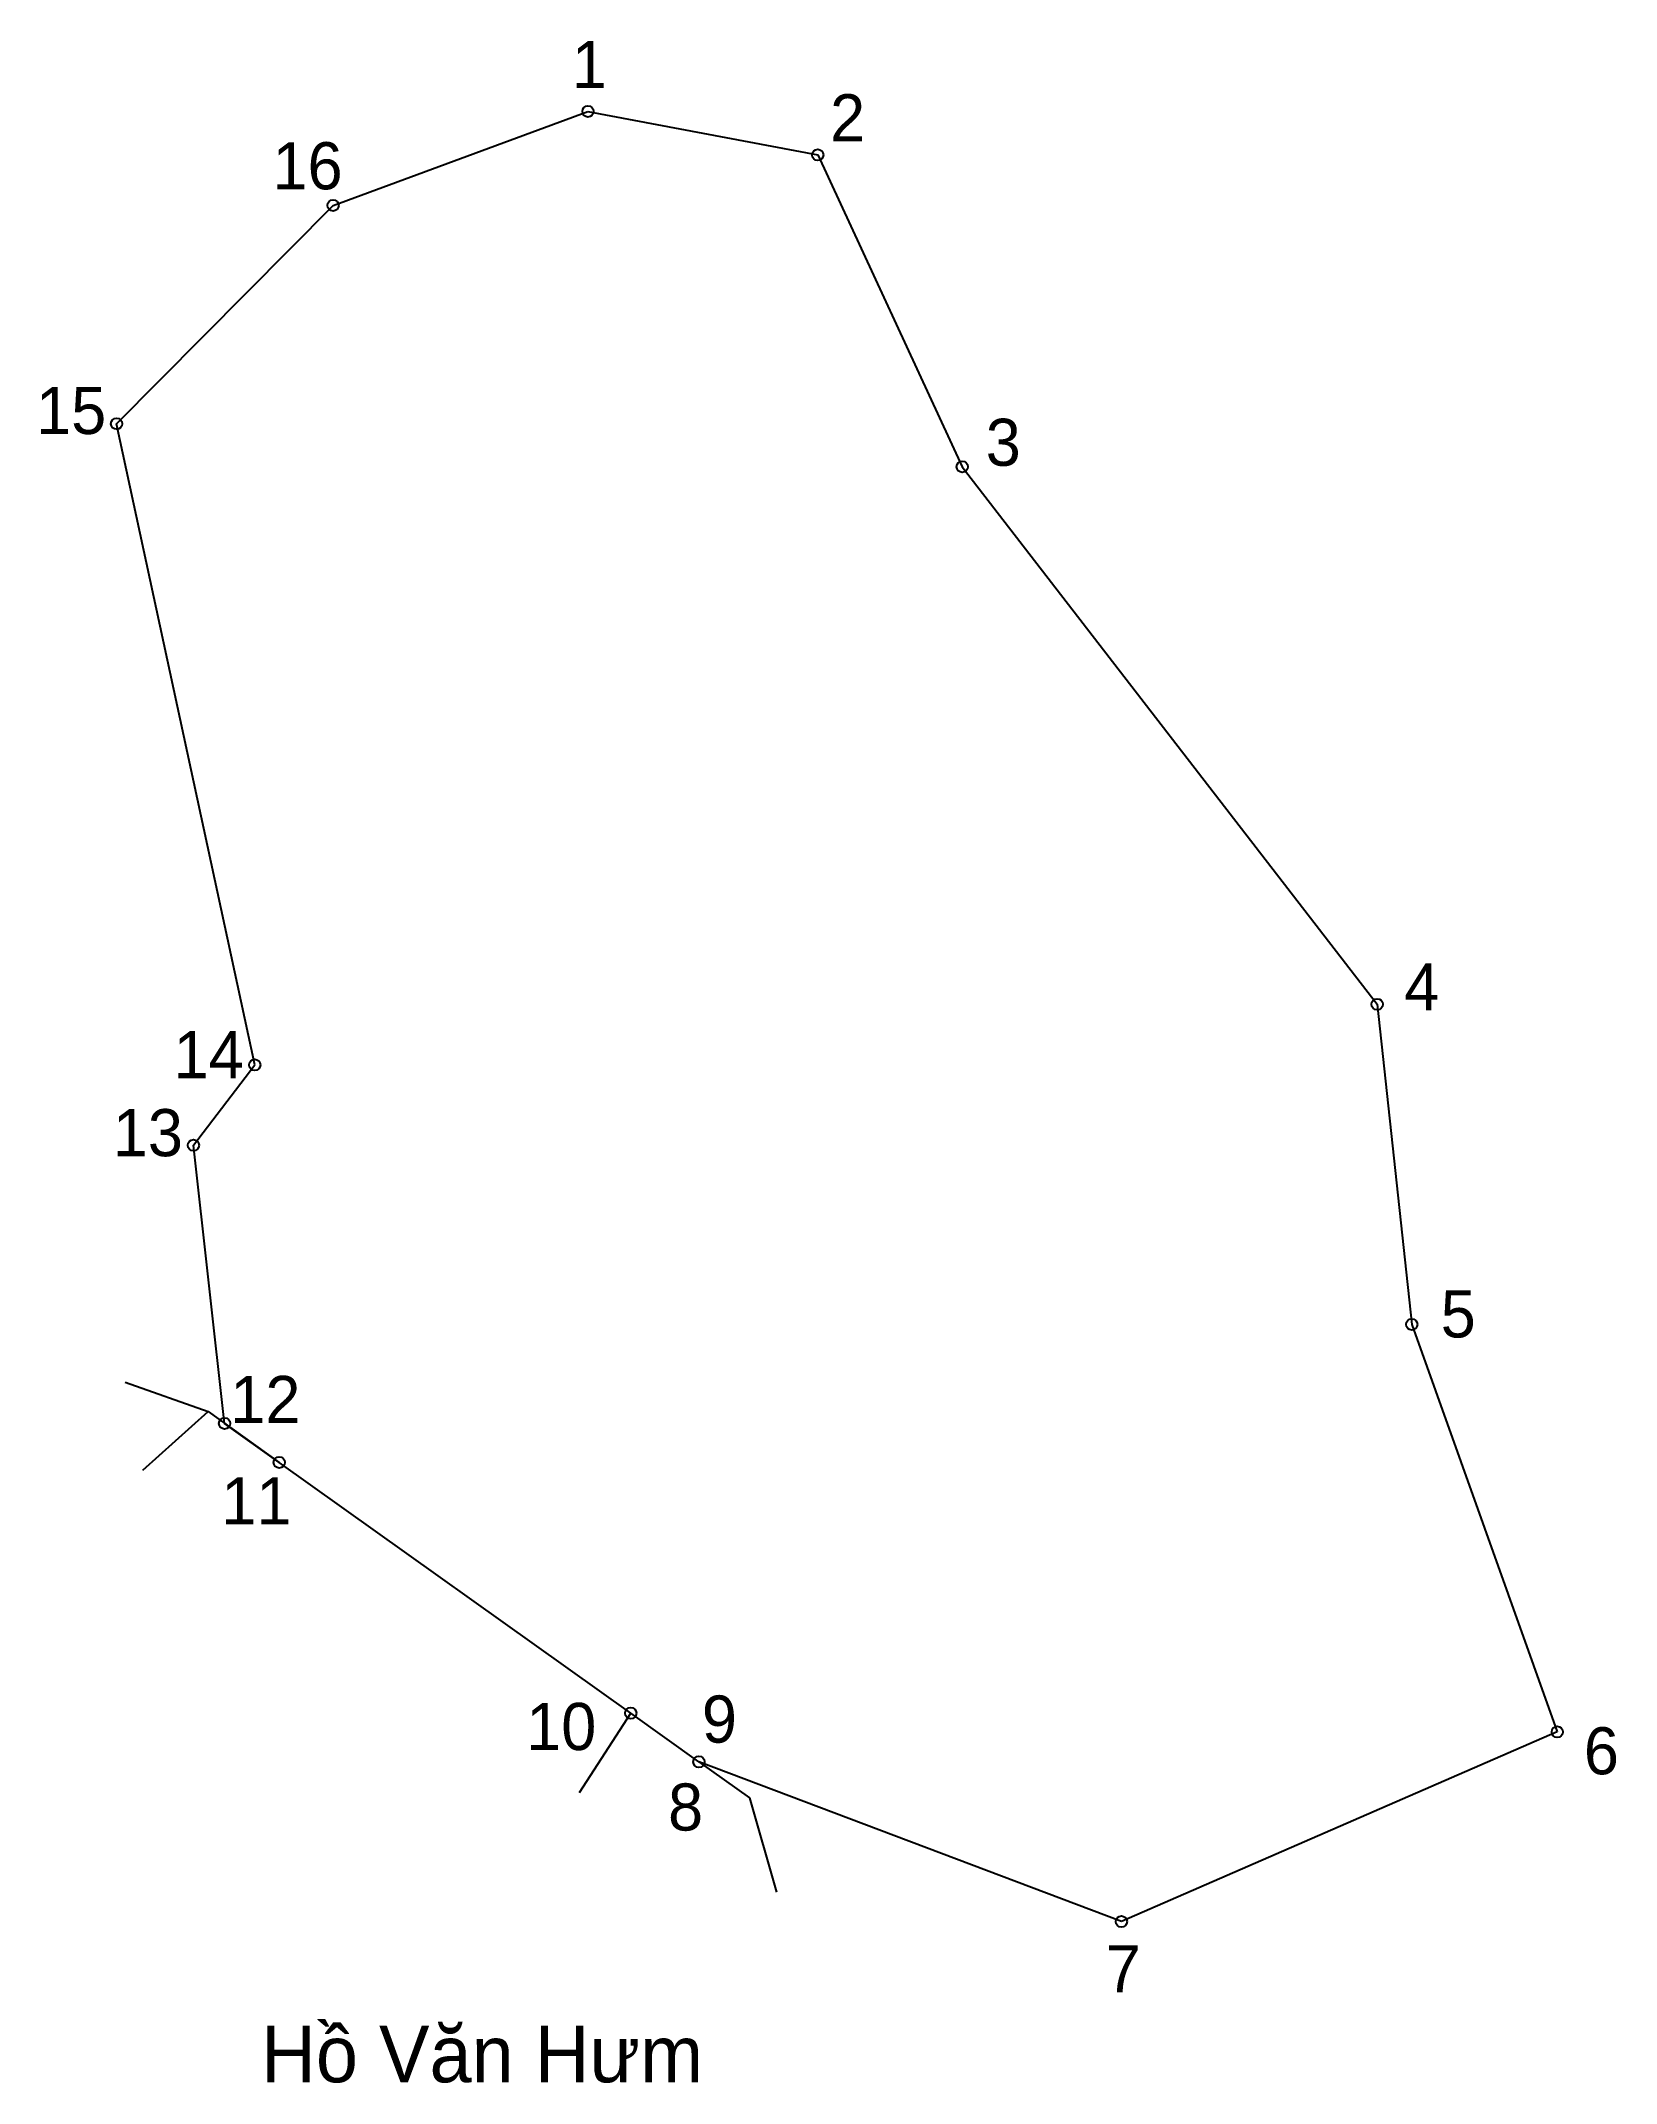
# Model space of a CAD drawing. Extents: x 549036 to 549176, y 1824701 to 1824883.
import ezdxf

# ---------------------------------------------------------------- set-up
doc = ezdxf.new("R2010")
doc.units = 0
for name, color, linetype in [('CanhThua', 7, 'Continuous'), ('MocDinhThua', 7, 'Continuous'), ('RauThua', 7, 'Continuous'), ('SoHieuDinhThua', 7, 'Continuous'), ('TenChuLanCan', 7, 'Continuous')]:
    doc.layers.add(name, color=color, linetype=linetype)

msp = doc.modelspace()

# ---------------------------------------------------------------- linework, layer by layer
at = {"layer": 'CanhThua'}
for p, q in [((549062.12, 1824868.4), (549084.79, 1824876.76)), ((549084.79, 1824876.76), (549105.22, 1824872.89)), ((549105.22, 1824872.89), (549118.07, 1824845.16)), ((549042.87, 1824848.99), (549062.12, 1824868.4)), ((549055.15, 1824791.96), (549042.87, 1824848.99)), ((549118.07, 1824845.16), (549154.97, 1824797.35)), ((549154.97, 1824797.35), (549158.04, 1824768.88)), ((549049.7, 1824784.82), (549055.15, 1824791.96)), ((549052.47, 1824760.08), (549049.7, 1824784.82)), ((549158.04, 1824768.88), (549170.99, 1824732.64)), ((549057.34, 1824756.61), (549052.47, 1824760.08)), ((549088.59, 1824734.31), (549057.34, 1824756.61)), ((549094.66, 1824729.98), (549088.59, 1824734.31)), ((549170.99, 1824732.64), (549132.22, 1824715.77)), ((549132.22, 1824715.77), (549094.66, 1824729.98)), ((549094.66, 1824729.98), (549094.66, 1824729.98))]:
    msp.add_line(p, q, dxfattribs=at)
at = {"layer": 'MocDinhThua'}
for centre in [(549084.79, 1824876.76), (549105.22, 1824872.89), (549062.12, 1824868.4), (549042.87, 1824848.99), (549118.07, 1824845.16), (549154.97, 1824797.35), (549055.15, 1824791.96), (549049.7, 1824784.82), (549158.04, 1824768.88), (549052.47, 1824760.08), (549057.34, 1824756.61), (549088.59, 1824734.31), (549170.99, 1824732.64), (549094.66, 1824729.98), (549094.66, 1824729.98), (549132.22, 1824715.77)]:
    msp.add_circle(centre, 0.503, dxfattribs=at)
at = {"layer": 'RauThua'}
for p, q in [((549043.62, 1824763.74), (549051, 1824761.13)), ((549045.2, 1824755.92), (549051, 1824761.13)), ((549051, 1824761.13), (549057.34, 1824756.61)), ((549051, 1824761.13), (549057.34, 1824756.61)), ((549084.02, 1824727.26), (549088.59, 1824734.31)), ((549094.66, 1824729.98), (549099.15, 1824726.77)), ((549099.15, 1824726.77), (549101.54, 1824718.4))]:
    msp.add_line(p, q, dxfattribs=at)

# ---------------------------------------------------------------- texts
at = {"layer": 'SoHieuDinhThua'}
for s, height, p in [('1', 4.19, (549083.35, 1824878.84)), ('2', 4.19, (549106.32, 1824874.1)), ('16', 4.195, (549056.73, 1824869.83)), ('15', 4.195, (549035.71, 1824848.07)), ('3', 4.19, (549120.16, 1824845.24)), ('4', 4.19, (549157.38, 1824796.81)), ('14', 4.195, (549047.94, 1824790.78)), ('13', 4.195, (549042.53, 1824783.84)), ('5', 4.19, (549160.62, 1824767.72)), ('12', 4.195, (549052.98, 1824760.11)), ('11', 4.195, (549052.18, 1824751.1)), ('10', 4.195, (549079.29, 1824731.03)), ('9', 4.19, (549094.92, 1824731.69)), ('6', 4.19, (549173.35, 1824728.87)), ('8', 4.19, (549091.91, 1824723.87)), ('7', 4.19, (549130.83, 1824709.48))]:
    msp.add_text(s, height=height, dxfattribs=at).set_placement(p)
at = {"layer": 'TenChuLanCan'}
msp.add_text('Hồ Văn Hưm', height=5.034, dxfattribs=at).set_placement((549055.73, 1824701.48))

doc.saveas('drawing.dxf')
